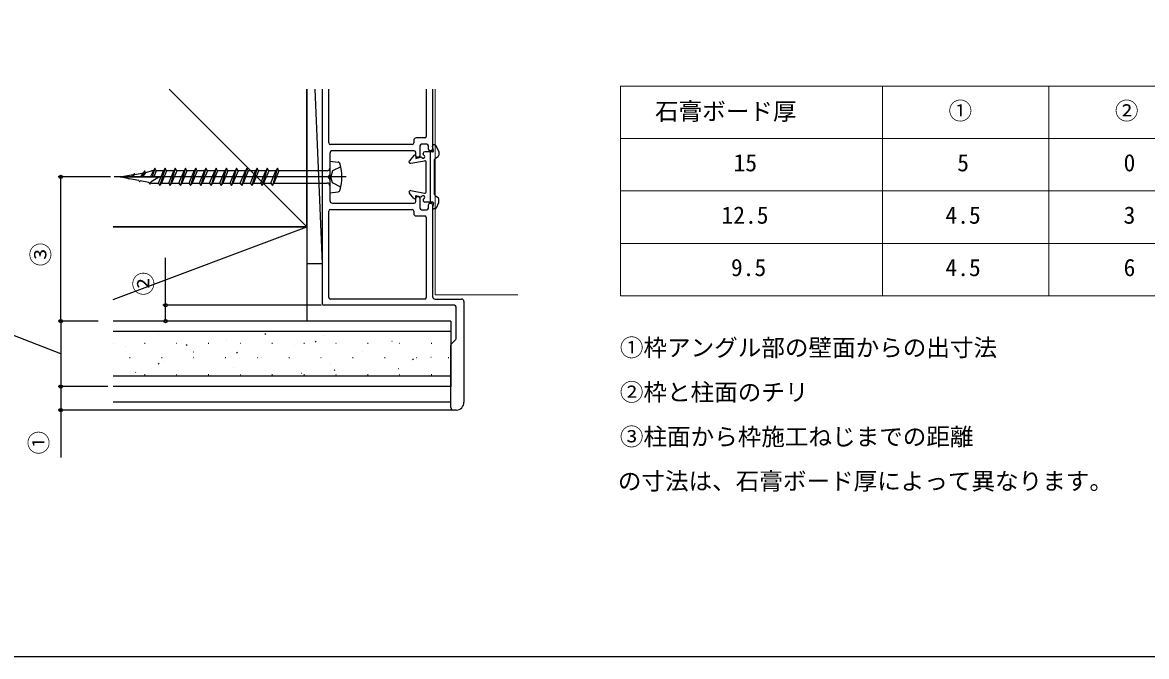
# Model space of a CAD drawing. Units: millimetres, scale not verified. Extents: x -525 to 525, y -808 to 806.
# Drawn here: x -290.5 to 138.6, y -808.4 to -566.4 of the extents above; entities that cross this region are included whole.
import ezdxf
from ezdxf.enums import TextEntityAlignment as Align

# ---------------------------------------------------------------- set-up
doc = ezdxf.new("R2010")
doc.units = ezdxf.units.MM
doc.header["$LTSCALE"] = 4
doc.layers.add('0-1_TABLE1', color=7, linetype='Continuous', lineweight=18)
doc.layers.add('0-4_YKK_12', color=5, linetype='Continuous', lineweight=18)
for name, color, linetype in [('0-2_USER1', 3, 'Continuous'), ('0-3_YKK_11', 7, 'Continuous'), ('0-5_YKK_13', 4, 'Continuous'), ('0-7_YKK_D', 6, 'Continuous'), ('0-8_YKK_ZWAK', 7, 'Continuous'), ('0-9_YSS_K', 3, 'Continuous')]:
    doc.layers.add(name, color=color, linetype=linetype)
doc.styles.add('ＭＳ ゴシック', font='')
doc.styles.get('ＭＳ ゴシック').set_extended_font_data('MS Gothic')

msp = doc.modelspace()

# ---------------------------------------------------------------- linework, layer by layer
at = {"layer": '0-1_TABLE1'}
for p, q in [((-62.176, -590.68), (228.324, -590.68)), ((-62.176, -590.68), (-62.176, -670.68)), ((37.824, -590.68), (37.824, -670.68)), ((101.324, -590.68), (101.324, -670.68)), ((-62.176, -610.68), (228.324, -610.68)), ((-62.176, -630.68), (228.324, -630.68)), ((-62.176, -650.68), (228.324, -650.68)), ((-62.176, -670.68), (228.324, -670.68))]:
    msp.add_line(p, q, dxfattribs=at)
at = {"layer": '0-3_YKK_11'}
for p, q in [((-175.988, -673.741), (-175.988, -591.825)), ((-173.588, -612.341), (-173.588, -591.825)), ((-136.388, -591.825), (-136.388, -609.841)), ((-133.988, -591.825), (-133.988, -614.741)), ((-141.788, -612.941), (-172.988, -612.941)), ((-141.188, -611.441), (-141.188, -612.341)), ((-136.988, -610.441), (-140.188, -610.441)), ((-138.788, -613.441), (-138.788, -617.241)), ((-136.188, -612.841), (-138.188, -612.841)), ((-135.588, -614.741), (-135.588, -613.441)), ((-140.988, -615.341), (-172.188, -615.341)), ((-140.388, -617.241), (-140.388, -615.941)), ((-139.388, -617.841), (-139.788, -617.841)), ((-134.588, -615.341), (-134.988, -615.341)), ((-140.388, -634.741), (-140.388, -633.441)), ((-139.788, -632.841), (-139.388, -632.841)), ((-138.788, -633.441), (-138.788, -637.241)), ((-173.588, -671.341), (-173.588, -638.341)), ((-172.988, -637.741), (-141.788, -637.741)), ((-172.188, -635.341), (-140.988, -635.341)), ((-141.188, -638.341), (-141.188, -639.241)), ((-138.188, -637.841), (-136.188, -637.841)), ((-135.588, -637.241), (-135.588, -635.941)), ((-134.988, -635.341), (-134.588, -635.341)), ((-133.988, -635.941), (-133.988, -670.941)), ((-140.188, -640.241), (-136.988, -640.241)), ((-136.388, -640.841), (-136.388, -671.341)), ((-136.988, -671.941), (-172.988, -671.941)), ((-132.988, -671.941), (-122.988, -671.941)), ((-121.988, -672.941), (-121.988, -711.341)), ((-125.588, -674.341), (-175.388, -674.341)), ((-124.988, -687.092), (-124.988, -674.941)), ((-126.988, -713.341), (-126.988, -689.589)), ((-126.812, -689.165), (-125.164, -687.516)), ((-124.988, -714.341), (-125.988, -714.341))]:
    msp.add_line(p, q, dxfattribs=at)
for points in [[(-173.188, -616.341), (-173.188, -624.424), (-173.428, -624.791)], [(-173.428, -625.891), (-173.188, -626.257), (-173.188, -634.341)]]:
    msp.add_lwpolyline(points, dxfattribs=at)
for centre, radius, start, end in [((-172.988, -612.341), 0.6, 180, 270), ((-141.788, -612.341), 0.6, 270, 0), ((-140.188, -611.441), 1, 90, 180), ((-138.188, -613.441), 0.6, 90, 180), ((-136.988, -609.841), 0.6, 270, 360), ((-136.188, -613.441), 0.6, 0, 90), ((-172.188, -616.341), 1, 90, 180), ((-140.988, -615.941), 0.6, 360, 90), ((-139.788, -617.241), 0.6, 180, 270), ((-139.388, -617.241), 0.6, 270, 0), ((-134.988, -614.741), 0.6, 180, 270), ((-134.588, -614.741), 0.6, 270, 0), ((-173.188, -625.341), 0.6, 113.57818, 246.42182), ((-172.188, -634.341), 1, 180, 270), ((-140.988, -634.741), 0.6, 270, 360), ((-139.788, -633.441), 0.6, 90, 180), ((-139.388, -633.441), 0.6, 360, 90), ((-172.988, -638.341), 0.6, 90, 180), ((-141.788, -638.341), 0.6, 0, 90), ((-140.188, -639.241), 1, 180, 270), ((-138.188, -637.241), 0.6, 180, 270), ((-136.188, -637.241), 0.6, 270, 0), ((-134.988, -635.941), 0.6, 90, 180), ((-134.588, -635.941), 0.6, 0, 90), ((-136.988, -640.841), 0.6, 0, 90), ((-172.988, -671.341), 0.6, 180, 270), ((-136.988, -671.341), 0.6, 270, 0), ((-132.988, -670.941), 1, 180, 270), ((-122.988, -672.941), 1, 0, 90), ((-175.388, -673.741), 0.6, 180, 270), ((-125.588, -674.941), 0.6, 360, 90), ((-126.388, -689.589), 0.6, 135, 180), ((-125.588, -687.092), 0.6, 315, 0), ((-124.988, -711.341), 3, 270, 0), ((-125.988, -713.341), 1, 180, 270)]:
    msp.add_arc(centre, radius, start, end, dxfattribs=at)
at = {"layer": '0-4_YKK_12', "color": 2}
for q in [(-132.988, -591.825), (-101.383, -670.34)]:
    msp.add_line((-132.988, -670.34), q, dxfattribs=at)
at = {"layer": '0-5_YKK_13'}
for p, q in [((-133.159, -613.141), (-133.588, -613.141)), ((-131.651, -615.414), (-132.622, -613.473)), ((-141.087, -617.175), (-142.836, -619.142)), ((-140.388, -617.441), (-140.388, -618.241)), ((-140.388, -618.241), (-138.596, -617.793)), ((-137.588, -616.502), (-137.588, -616.341)), ((-133.988, -615.741), (-136.988, -615.741)), ((-134.788, -634.941), (-134.788, -615.741)), ((-133.599, -615.25), (-133.978, -613.632)), ((-132.906, -618.165), (-131.87, -617.517)), ((-131.588, -615.683), (-131.588, -617.008)), ((-239.988, -622.041), (-241.041, -625.341)), ((-236.088, -622.041), (-238.038, -628.641)), ((-232.188, -622.041), (-234.138, -628.641)), ((-228.288, -622.041), (-230.238, -628.641)), ((-224.388, -622.041), (-226.338, -628.641)), ((-220.488, -622.041), (-222.438, -628.641)), ((-216.588, -622.041), (-218.538, -628.641)), ((-212.688, -622.041), (-214.638, -628.641)), ((-208.788, -622.041), (-210.738, -628.641)), ((-204.888, -622.041), (-206.838, -628.641)), ((-200.988, -622.041), (-202.938, -628.641)), ((-197.088, -622.041), (-199.038, -628.641)), ((-193.188, -622.041), (-195.138, -628.641)), ((-173.188, -619.341), (-173.188, -631.341)), ((-173.188, -619.341), (-170.068, -619.669)), ((-142.277, -620.13), (-137.1, -619.151)), ((-136.388, -630.941), (-136.388, -619.741)), ((-133.188, -632.008), (-133.188, -618.673)), ((-166.904, -625.341), (-255.504, -625.341)), ((-253.188, -625.341), (-248.203, -624.462)), ((-249.858, -625.995), (-253.188, -625.341)), ((-249.858, -625.995), (-249.738, -626.203)), ((-249.599, -626.046), (-249.738, -626.203)), ((-246.094, -626.734), (-249.599, -626.046)), ((-249.177, -625.341), (-248.5, -624.799)), ((-247.788, -623.991), (-248.978, -625.341)), ((-247.579, -624.352), (-248.815, -625.341)), ((-247.579, -624.352), (-247.788, -623.991)), ((-247.579, -624.352), (-244.328, -623.778)), ((-245.366, -625.341), (-244.328, -623.778)), ((-243.888, -623.016), (-244.977, -625.341)), ((-243.529, -623.637), (-244.66, -625.341)), ((-243.529, -623.637), (-241.278, -623.001)), ((-241.623, -625.341), (-240.542, -623.001)), ((-240.542, -623.001), (-241.278, -623.001)), ((-239.434, -623.001), (-240.41, -625.341)), ((-236.642, -623.001), (-239.434, -623.001)), ((-238.592, -627.681), (-236.642, -623.001)), ((-235.534, -623.001), (-237.484, -627.681)), ((-232.742, -623.001), (-235.534, -623.001)), ((-234.692, -627.681), (-232.742, -623.001)), ((-231.634, -623.001), (-233.584, -627.681)), ((-228.842, -623.001), (-231.634, -623.001)), ((-230.792, -627.681), (-228.842, -623.001)), ((-227.734, -623.001), (-229.684, -627.681)), ((-224.942, -623.001), (-227.734, -623.001)), ((-226.892, -627.681), (-224.942, -623.001)), ((-223.834, -623.001), (-225.784, -627.681)), ((-221.042, -623.001), (-223.834, -623.001)), ((-222.992, -627.681), (-221.042, -623.001)), ((-219.934, -623.001), (-221.884, -627.681)), ((-217.142, -623.001), (-219.934, -623.001)), ((-219.092, -627.681), (-217.142, -623.001)), ((-216.034, -623.001), (-217.984, -627.681)), ((-213.242, -623.001), (-216.034, -623.001)), ((-215.192, -627.681), (-213.242, -623.001)), ((-212.134, -623.001), (-214.084, -627.681)), ((-209.342, -623.001), (-212.134, -623.001)), ((-211.292, -627.681), (-209.342, -623.001)), ((-208.234, -623.001), (-210.184, -627.681)), ((-205.442, -623.001), (-208.234, -623.001)), ((-207.392, -627.681), (-205.442, -623.001)), ((-204.334, -623.001), (-206.284, -627.681)), ((-201.542, -623.001), (-204.334, -623.001)), ((-203.492, -627.681), (-201.542, -623.001)), ((-200.434, -623.001), (-202.384, -627.681)), ((-197.642, -623.001), (-200.434, -623.001)), ((-199.592, -627.681), (-197.642, -623.001)), ((-196.534, -623.001), (-198.484, -627.681)), ((-193.742, -623.001), (-196.534, -623.001)), ((-195.692, -627.681), (-193.742, -623.001)), ((-192.634, -623.001), (-194.584, -627.681)), ((-174.188, -623.001), (-192.634, -623.001)), ((-242.33, -627.474), (-245.634, -626.825)), ((-241.278, -627.681), (-241.626, -627.612)), ((-241.392, -627.19), (-241.504, -627.401)), ((-241.278, -627.681), (-238.592, -627.681)), ((-237.484, -627.681), (-234.692, -627.681)), ((-233.584, -627.681), (-230.792, -627.681)), ((-229.684, -627.681), (-226.892, -627.681)), ((-225.784, -627.681), (-222.992, -627.681)), ((-221.884, -627.681), (-219.092, -627.681)), ((-217.984, -627.681), (-215.192, -627.681)), ((-214.084, -627.681), (-211.292, -627.681)), ((-210.184, -627.681), (-207.392, -627.681)), ((-206.284, -627.681), (-203.492, -627.681)), ((-202.384, -627.681), (-199.592, -627.681)), ((-198.484, -627.681), (-195.692, -627.681)), ((-194.584, -627.681), (-174.188, -627.681)), ((-142.277, -630.551), (-137.1, -631.53)), ((-173.188, -631.341), (-170.068, -631.013)), ((-141.087, -633.507), (-142.836, -631.54)), ((-140.388, -632.441), (-138.596, -632.889)), ((-140.388, -633.241), (-140.388, -632.441)), ((-137.588, -634.18), (-137.588, -634.341)), ((-133.988, -634.941), (-136.988, -634.941)), ((-132.906, -632.517), (-131.87, -633.165)), ((-131.588, -634.999), (-131.588, -633.673)), ((-133.599, -635.432), (-133.978, -637.05)), ((-133.159, -637.541), (-133.588, -637.541)), ((-131.651, -635.268), (-132.622, -637.209)), ((-126.988, -711.341), (-255.904, -711.341))]:
    msp.add_line(p, q, dxfattribs=at)
for points in [[(-239.434, -623.001), (-239.988, -622.041), (-240.542, -623.001)], [(-235.534, -623.001), (-236.088, -622.041), (-236.642, -623.001)], [(-231.634, -623.001), (-232.188, -622.041), (-232.742, -623.001)], [(-227.734, -623.001), (-228.288, -622.041), (-228.842, -623.001)], [(-223.834, -623.001), (-224.388, -622.041), (-224.942, -623.001)], [(-219.934, -623.001), (-220.488, -622.041), (-221.042, -623.001)], [(-216.034, -623.001), (-216.588, -622.041), (-217.142, -623.001)], [(-212.134, -623.001), (-212.688, -622.041), (-213.242, -623.001)], [(-208.234, -623.001), (-208.788, -622.041), (-209.342, -623.001)], [(-204.334, -623.001), (-204.888, -622.041), (-205.442, -623.001)], [(-200.434, -623.001), (-200.988, -622.041), (-201.542, -623.001)], [(-196.534, -623.001), (-197.088, -622.041), (-197.642, -623.001)], [(-192.634, -623.001), (-193.188, -622.041), (-193.742, -623.001)], [(-168.972, -621.441), (-172.207, -623.054), (-172.778, -625.344)], [(-253.188, -625.341), (-238.188, -625.341), (-241.392, -627.19)], [(-243.529, -623.637), (-243.888, -623.016), (-244.328, -623.778)], [(-168.973, -629.247), (-172.207, -627.634), (-172.778, -625.344)], [(-246.094, -626.734), (-245.838, -627.178), (-245.634, -626.825)], [(-242.33, -627.474), (-241.938, -628.153), (-241.504, -627.401)], [(-238.592, -627.681), (-238.038, -628.641), (-237.484, -627.681)], [(-234.692, -627.681), (-234.138, -628.641), (-233.584, -627.681)], [(-230.792, -627.681), (-230.238, -628.641), (-229.684, -627.681)], [(-226.892, -627.681), (-226.338, -628.641), (-225.784, -627.681)], [(-222.992, -627.681), (-222.438, -628.641), (-221.884, -627.681)], [(-219.092, -627.681), (-218.538, -628.641), (-217.984, -627.681)], [(-215.192, -627.681), (-214.638, -628.641), (-214.084, -627.681)], [(-211.292, -627.681), (-210.738, -628.641), (-210.184, -627.681)], [(-207.392, -627.681), (-206.838, -628.641), (-206.284, -627.681)], [(-203.492, -627.681), (-202.938, -628.641), (-202.384, -627.681)], [(-199.592, -627.681), (-199.038, -628.641), (-198.484, -627.681)], [(-195.692, -627.681), (-195.138, -628.641), (-194.584, -627.681)]]:
    msp.add_lwpolyline(points, dxfattribs=at)
for centre, radius, start, end in [((-133.588, -613.541), 0.4, 90, 193.18403), ((-133.159, -613.741), 0.6, 26.56505, 90), ((-140.788, -617.441), 0.4, 360, 138.35142), ((-138.451, -618.375), 0.6, 44.03624, 104.03624), ((-137.588, -617.541), 0.6, 224.03624, 60), ((-136.988, -616.341), 0.6, 90, 180), ((-136.988, -616.502), 0.6, 180, 240), ((-133.988, -615.341), 0.4, 270, 13.18403), ((-132.188, -617.008), 0.6, 302.00538, 360), ((-132.188, -615.683), 0.6, 360, 26.56505), ((-174.188, -622.001), 1, 270, 0), ((-170.173, -620.663), 1, 14.25208, 84), ((-188.588, -625.341), 20, 345.74792, 14.25208), ((-142.388, -619.541), 0.6, 138.35142, 280.70954), ((-136.988, -619.741), 0.6, 360, 100.70954), ((-132.588, -618.673), 0.6, 122.00538, 180), ((-174.188, -628.681), 1, 0, 90), ((-170.173, -630.018), 1, 276, 345.74792), ((-142.388, -631.141), 0.6, 79.29046, 221.64858), ((-140.788, -633.241), 0.4, 221.64858, 0), ((-138.451, -632.307), 0.6, 255.96376, 315.96376), ((-137.588, -633.141), 0.6, 300, 135.96376), ((-136.988, -634.18), 0.6, 120, 180), ((-136.988, -634.341), 0.6, 180, 270), ((-136.988, -630.941), 0.6, 259.29046, 0), ((-133.988, -635.341), 0.4, 346.81597, 90), ((-132.588, -632.008), 0.6, 180, 237.99462), ((-132.188, -633.673), 0.6, 0, 57.99462), ((-132.188, -634.999), 0.6, 333.43495, 0), ((-133.588, -637.141), 0.4, 166.81597, 270), ((-133.159, -636.941), 0.6, 270, 333.43495)]:
    msp.add_arc(centre, radius, start, end, dxfattribs=at)
at = {"layer": '0-7_YKK_D'}
for p, q in [((-256.904, -625.341), (-276.904, -625.341)), ((-275.904, -680.341), (-275.904, -625.341)), ((-176.388, -674.341), (-236.904, -674.341)), ((-261.628, -680.341), (-276.904, -680.341)), ((-261.628, -680.341), (-276.904, -680.341)), ((-275.904, -680.341), (-275.904, -705.341)), ((-177.988, -680.341), (-236.904, -680.341)), ((-261.547, -705.341), (-276.904, -705.341)), ((-257.905, -705.341), (-276.904, -705.341)), ((-126.488, -714.341), (-276.904, -714.341))]:
    msp.add_line(p, q, dxfattribs=at)
for points in [[(-275.904, -692.841), (-301.216, -683.011), (-301.216, -609.411)], [(-235.904, -680.341), (-235.904, -674.341), (-235.904, -656.211)], [(-275.904, -705.341), (-275.904, -714.341), (-275.904, -732.47)]]:
    msp.add_lwpolyline(points, dxfattribs=at)
for centre in [(-275.904, -625.341), (-235.904, -674.341), (-275.904, -680.341), (-275.904, -680.341), (-235.904, -680.341), (-275.904, -705.341), (-275.904, -705.341), (-275.904, -714.341)]:
    msp.add_circle(centre, 0.637, dxfattribs=at)
at = {"layer": '0-8_YKK_ZWAK'}
msp.add_lwpolyline([(-525, -808.4), (525, -808.4), (525, 721.6)], dxfattribs=at)
at = {"layer": '0-9_YSS_K'}
for p, q in [((-234.504, -591.825), (-181.988, -644.341)), ((-181.988, -644.341), (-181.988, -591.825)), ((-175.988, -658.34), (-175.988, -591.825)), ((-181.988, -644.341), (-255.904, -644.341)), ((-255.904, -672.059), (-181.988, -644.341)), ((-126.988, -680.341), (-255.904, -680.341)), ((-126.988, -680.341), (-126.988, -705.341)), ((-126.988, -684.341), (-255.904, -684.341)), ((-238.733, -685.526), (-238.695, -685.513)), ((-198.001, -685.346), (-197.667, -685.125)), ((-175.498, -685.861), (-175.46, -685.848)), ((-255.904, -688.732), (-255.87, -688.732)), ((-251.213, -689.946), (-251.175, -689.932)), ((-243.91, -688.732), (-243.71, -688.732)), ((-231.75, -688.732), (-231.55, -688.732)), ((-227.969, -689.51), (-227.635, -689.289)), ((-219.59, -688.732), (-219.39, -688.732)), ((-212.696, -687.67), (-212.658, -687.656)), ((-207.43, -688.732), (-207.23, -688.732)), ((-195.27, -688.732), (-195.07, -688.732)), ((-186.659, -689.813), (-186.621, -689.8)), ((-183.11, -688.732), (-182.91, -688.732)), ((-178.79, -688.302), (-178.457, -688.081)), ((-170.95, -688.732), (-170.75, -688.732)), ((-158.79, -688.732), (-158.59, -688.732)), ((-149.461, -688.005), (-149.423, -687.991)), ((-146.63, -688.732), (-146.43, -688.732)), ((-134.47, -688.732), (-134.27, -688.732)), ((-249.61, -694.232), (-249.41, -694.232)), ((-237.45, -694.232), (-237.25, -694.232)), ((-225.29, -694.232), (-225.09, -694.232)), ((-225.176, -692.089), (-225.138, -692.076)), ((-213.13, -694.232), (-212.93, -694.232)), ((-208.758, -692.466), (-208.425, -692.245)), ((-200.97, -694.232), (-200.77, -694.232)), ((-199.139, -694.233), (-199.101, -694.22)), ((-188.81, -694.232), (-188.61, -694.232)), ((-176.65, -694.232), (-176.45, -694.232)), ((-164.49, -694.232), (-164.29, -694.232)), ((-160.622, -691.957), (-160.584, -691.944)), ((-152.33, -694.232), (-152.13, -694.232)), ((-141.603, -695.031), (-141.27, -694.81)), ((-140.17, -694.232), (-139.97, -694.232)), ((-134.585, -694.101), (-134.547, -694.087)), ((-128.01, -694.232), (-127.81, -694.232)), ((-238.726, -696.63), (-238.392, -696.409)), ((-236.148, -695.975), (-236.111, -695.962)), ((-210.111, -698.119), (-210.074, -698.105)), ((-173.102, -696.377), (-173.064, -696.363)), ((-171.571, -699.195), (-171.237, -698.974)), ((-147.065, -698.52), (-147.027, -698.507)), ((-255.904, -700.692), (-255.87, -700.692)), ((-126.988, -701.341), (-255.904, -701.341)), ((-247.309, -699.927), (-247.272, -699.914)), ((-243.91, -700.692), (-243.71, -700.692)), ((-231.75, -700.692), (-231.55, -700.692)), ((-219.59, -700.692), (-219.39, -700.692)), ((-207.43, -700.692), (-207.23, -700.692)), ((-195.27, -700.692), (-195.07, -700.692)), ((-184.074, -700.262), (-184.037, -700.249)), ((-183.11, -700.692), (-182.91, -700.692)), ((-170.95, -700.692), (-170.75, -700.692)), ((-158.79, -700.692), (-158.59, -700.692)), ((-146.63, -700.692), (-146.43, -700.692)), ((-134.47, -700.692), (-134.27, -700.692)), ((-126.988, -705.341), (-255.904, -705.341))]:
    msp.add_line(p, q, dxfattribs=at)
for points in [[(-181.988, -591.825), (-181.988, -658.34), (-175.988, -658.34), (-178.838, -591.825)], [(-255.904, -644.341), (-181.988, -644.341), (-181.988, -680.341), (-255.904, -680.341)]]:
    msp.add_lwpolyline(points, dxfattribs=at)

# ---------------------------------------------------------------- texts
at = {"layer": '0-1_TABLE1', "style": 'ＭＳ ゴシック'}
for s, p in [('石膏ボード厚', (-49.046, -605.564)), ('①', (62.977, -605.385)), ('②', (126.477, -605.385)), ('15', (-19.08, -625.18)), ('5', (66.301, -625.18)), ('0', (129.801, -625.18)), ('12.5', (-23.682, -645.18)), ('4.5', (61.801, -645.18)), ('3', (129.801, -645.18)), ('9.5', (-20.077, -665.18)), ('4.5', (61.801, -665.18)), ('6', (129.801, -665.18))]:
    msp.add_text(s, height=6.598, dxfattribs=at).set_placement(p, align=Align.BOTTOM_LEFT)
at = {"layer": '0-2_USER1', "style": 'ＭＳ ゴシック'}
for s, p in [('①枠アングル部の壁面からの出寸法', (-62.483, -695.777)), ('②枠と柱面のチリ', (-62.483, -712.771)), ('③柱面から枠施工ねじまでの距離', (-62.483, -729.765)), ('の寸法は、石膏ボード厚によって異なります。', (-63.25, -746.709))]:
    msp.add_text(s, height=6.598, dxfattribs=at).set_placement(p, align=Align.BOTTOM_LEFT)
at = {"layer": '0-7_YKK_D', "style": 'ＭＳ ゴシック'}
for s, p in [('③', (-278.29, -659.437)), ('②', (-238.99, -670.597)), ('①', (-278.99, -731.277))]:
    msp.add_text(s, height=6.598, rotation=90, dxfattribs=at).set_placement(p, align=Align.BOTTOM_LEFT)

doc.saveas('drawing.dxf')
